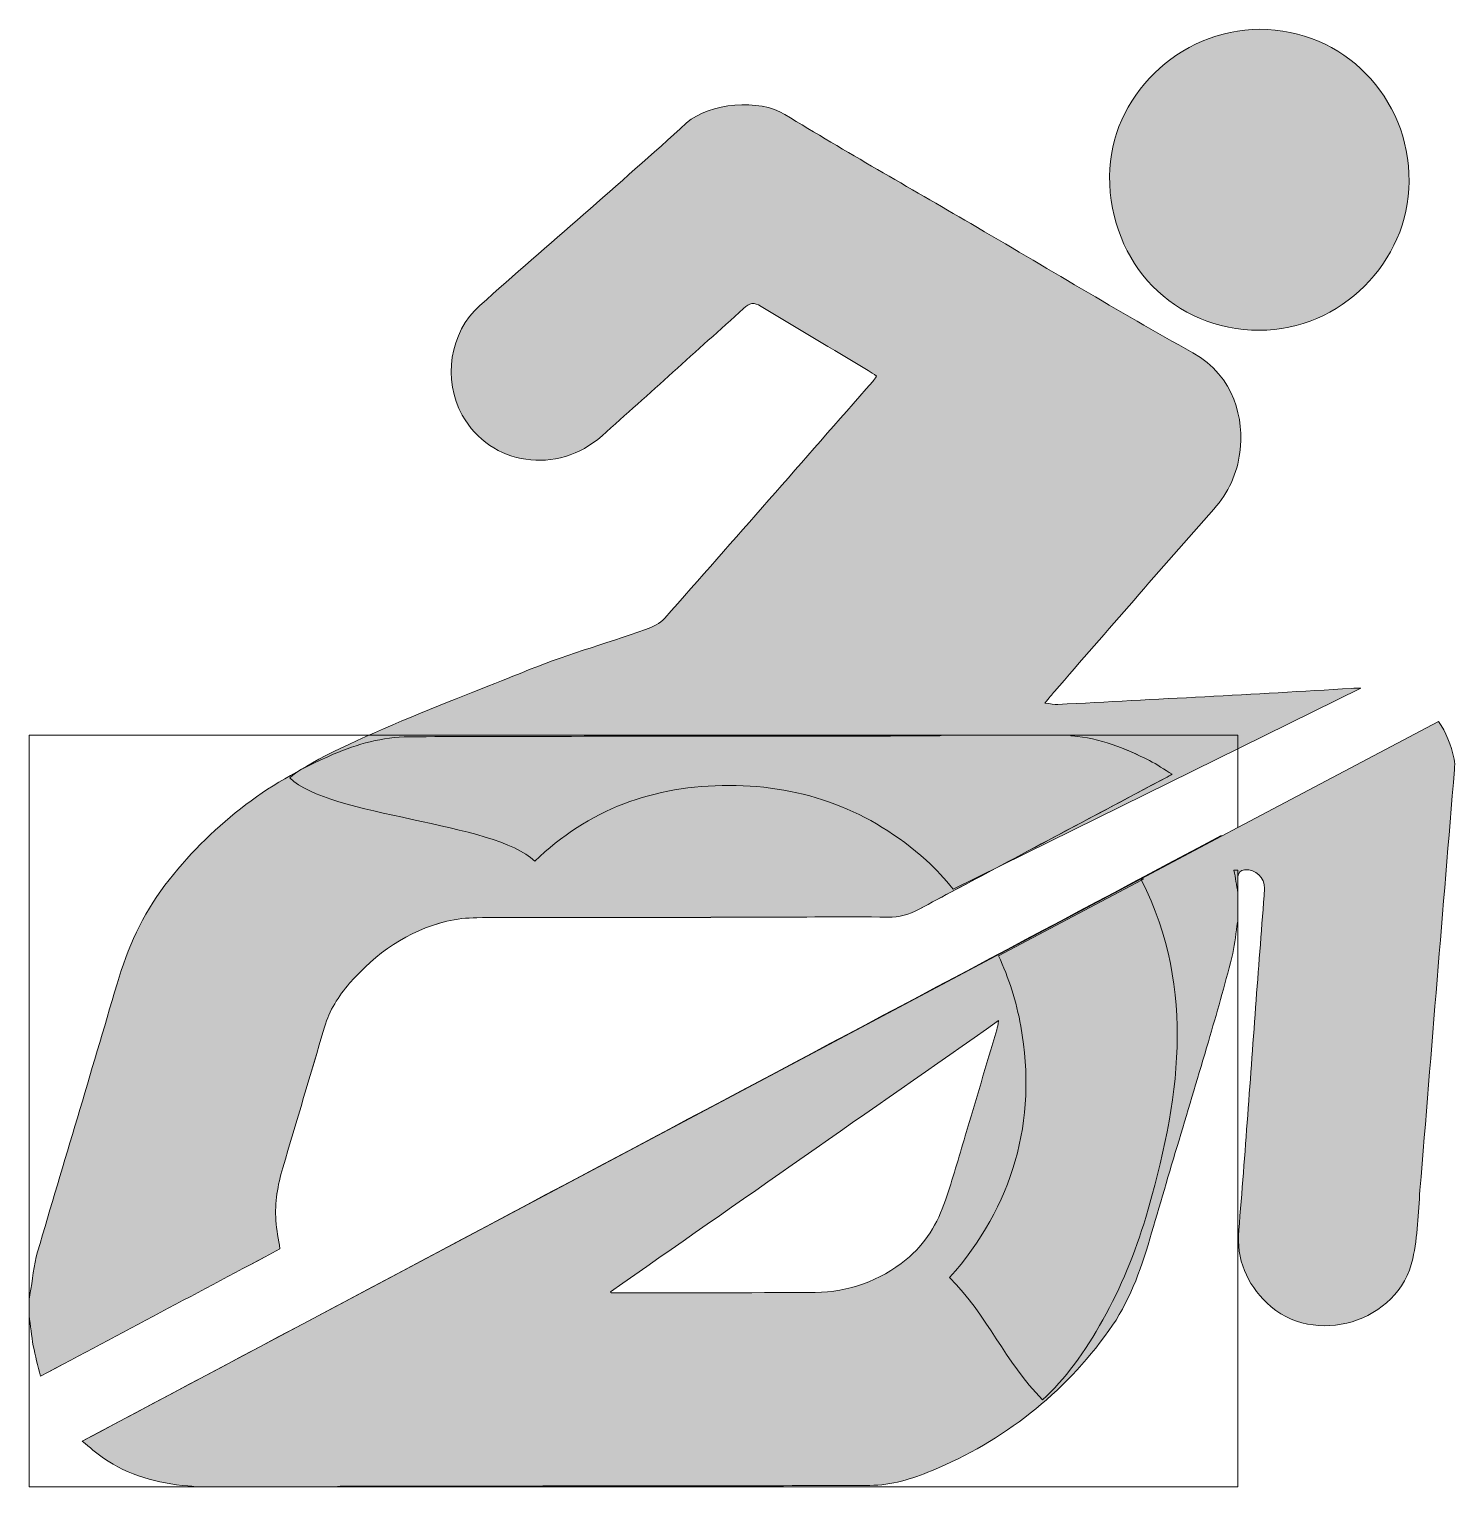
# Model space of a CAD drawing. Header units: inches. Extents: x 113 to 1013, y -968 to -48.
import ezdxf

# ---------------------------------------------------------------- set-up
doc = ezdxf.new("R2010")
doc.units = ezdxf.units.IN
doc.header["$MEASUREMENT"] = 0
doc.layers.add('Layer 1', color=7, linetype='Continuous')

# ---------------------------------------------------------------- blocks, each defined once
blk = doc.blocks.new('block 2')
at = {"layer": 'Layer 1', "true_color": 0xffffff}
h = blk.add_hatch(color=7, dxfattribs=at)
h.dxf.hatch_style = 2
edge = h.paths.add_edge_path()
edge.add_spline(control_points=[(113.46, -860.38), (113.46, -856.83), (113.46, -853.29), (113.46, -849.75), (113.63, -848.85), (113.82, -847.96), (113.98, -847.06), (115.55, -838.05), (116.26, -828.8), (118.81, -820.09), (135.31, -763.67), (152.44, -707.44), (168.88, -651), (175.45, -628.44), (184.86, -607.47), (199.13, -588.79), (227.29, -551.94), (262.64, -524.27), (305.34, -506.12), (320.57, -499.64), (336.36, -495.15), (353.09, -495.06), (381.93, -494.89), (410.77, -494.85), (439.62, -494.8), (482.41, -494.73), (525.2, -494.69), (567.99, -494.65), (607.46, -494.61), (646.92, -494.58), (686.39, -494.53), (687.49, -494.53), (688.6, -494.27), (689.71, -494.13), (716.58, -494.13), (743.46, -494.13), (770.33, -494.13), (770.71, -494.27), (771.08, -494.52), (771.46, -494.55), (788.92, -495.95), (804.87, -502.13), (820.22, -510.08), (824.96, -512.53), (829.4, -515.6), (834.47, -518.68), (832.95, -519.55), (832.17, -520.02), (831.36, -520.45), (779.18, -548.24), (726.96, -575.95), (674.87, -603.9), (668.55, -607.29), (662.43, -608.95), (655.15, -608.87), (627.87, -608.54), (600.59, -608.93), (573.3, -608.97), (533.43, -609.04), (493.55, -609.05), (453.67, -609.08), (434.41, -609.1), (415.14, -608.96), (395.87, -609.26), (389.57, -609.36), (383.13, -610.01), (377.02, -611.5), (352.19, -617.57), (332.25, -631.59), (315.64, -650.64), (308.54, -658.78), (302.87, -667.79), (299.77, -678.31), (291.06, -707.96), (282.19, -737.57), (273.44, -767.21), (270.24, -778.06), (268.28, -789.14), (269.1, -800.48), (269.52, -806.35), (270.74, -812.16), (271.65, -818.31), (221.76, -844.86), (171.54, -871.58), (120.64, -898.67), (119, -891.95), (117.22, -885.77), (116.05, -879.47), (114.87, -873.16), (114.3, -866.74), (113.46, -860.38)], knot_values=[0, 0, 0, 0, 1, 1, 1, 2, 2, 2, 3, 3, 3, 4, 4, 4, 5, 5, 5, 6, 6, 6, 7, 7, 7, 8, 8, 8, 9, 9, 9, 10, 10, 10, 11, 11, 11, 12, 12, 12, 13, 13, 13, 14, 14, 14, 15, 15, 15, 16, 16, 16, 17, 17, 17, 18, 18, 18, 19, 19, 19, 20, 20, 20, 21, 21, 21, 22, 22, 22, 23, 23, 23, 24, 24, 24, 25, 25, 25, 26, 26, 26, 27, 27, 27, 28, 28, 28, 29, 29, 29, 30, 30, 30, 30], degree=3, periodic=1)
h = blk.add_hatch(color=7, dxfattribs=at)
h.dxf.hatch_style = 2
edge = h.paths.add_edge_path()
edge.add_spline(control_points=[(815.26, -585.55), (815.26, -585.55), (724.93, -633.23), (724.93, -633.23), (731.48, -647.13), (736.23, -661.98), (739.06, -677.82), (749.78, -737.92), (733.96, -791.1), (694.16, -836.45), (718.46, -860.75), (728.73, -889.42), (752.83, -913.5), (780.46, -888.4), (805.01, -842.25), (817.83, -798.5), (839.16, -725.73), (850.16, -655.47), (815.26, -585.55)], knot_values=[0, 0, 0, 0, 1, 1, 1, 2, 2, 2, 3, 3, 3, 4, 4, 4, 5, 5, 5, 6, 6, 6, 6], degree=3, periodic=1)
edge = h.paths.add_edge_path()
edge.add_spline(control_points=[(814.93, -584.9), (815.03, -585.12), (815.16, -585.32), (815.26, -585.55), (815.26, -585.55), (816.68, -584.8), (816.68, -584.8), (816.11, -584.82), (815.53, -584.87), (814.93, -584.9)], knot_values=[0, 0, 0, 0, 1, 1, 1, 2, 2, 2, 3, 3, 3, 3], degree=3, periodic=1)
at = {"layer": 'Layer 1', "lineweight": 0}
for points, knots in [([(113.46, -860.38), (113.46, -856.83), (113.46, -853.29), (113.46, -849.75), (113.63, -848.85), (113.82, -847.96), (113.98, -847.06), (115.55, -838.05), (116.26, -828.8), (118.81, -820.09), (135.31, -763.67), (152.44, -707.44), (168.88, -651), (175.45, -628.44), (184.86, -607.47), (199.13, -588.79), (227.29, -551.94), (262.64, -524.27), (305.34, -506.12), (320.57, -499.64), (336.36, -495.15), (353.09, -495.06), (381.93, -494.89), (410.77, -494.85), (439.62, -494.8), (482.41, -494.73), (525.2, -494.69), (567.99, -494.65), (607.46, -494.61), (646.92, -494.58), (686.39, -494.53), (687.49, -494.53), (688.6, -494.27), (689.71, -494.13), (716.58, -494.13), (743.46, -494.13), (770.33, -494.13), (770.71, -494.27), (771.08, -494.52), (771.46, -494.55), (788.92, -495.95), (804.87, -502.13), (820.22, -510.08), (824.96, -512.53), (829.4, -515.6), (834.47, -518.68), (832.95, -519.55), (832.17, -520.02), (831.36, -520.45), (779.18, -548.24), (726.96, -575.95), (674.87, -603.9), (668.55, -607.29), (662.43, -608.95), (655.15, -608.87), (627.87, -608.54), (600.59, -608.93), (573.3, -608.97), (533.43, -609.04), (493.55, -609.05), (453.67, -609.08), (434.41, -609.1), (415.14, -608.96), (395.87, -609.26), (389.57, -609.36), (383.13, -610.01), (377.02, -611.5), (352.19, -617.57), (332.25, -631.59), (315.64, -650.64), (308.54, -658.78), (302.87, -667.79), (299.77, -678.31), (291.06, -707.96), (282.19, -737.57), (273.44, -767.21), (270.24, -778.06), (268.28, -789.14), (269.1, -800.48), (269.52, -806.35), (270.74, -812.16), (271.65, -818.31), (221.76, -844.86), (171.54, -871.58), (120.64, -898.67), (119, -891.95), (117.22, -885.77), (116.05, -879.47), (114.87, -873.16), (114.3, -866.74), (113.46, -860.38)], [0, 0, 0, 0, 1, 1, 1, 2, 2, 2, 3, 3, 3, 4, 4, 4, 5, 5, 5, 6, 6, 6, 7, 7, 7, 8, 8, 8, 9, 9, 9, 10, 10, 10, 11, 11, 11, 12, 12, 12, 13, 13, 13, 14, 14, 14, 15, 15, 15, 16, 16, 16, 17, 17, 17, 18, 18, 18, 19, 19, 19, 20, 20, 20, 21, 21, 21, 22, 22, 22, 23, 23, 23, 24, 24, 24, 25, 25, 25, 26, 26, 26, 27, 27, 27, 28, 28, 28, 29, 29, 29, 30, 30, 30, 30]), ([(875.96, -494.13), (875.96, -494.13), (875.96, -552.32), (875.96, -552.32), (875.96, -552.32), (865.61, -557.8), (865.61, -557.8), (865.53, -557.67), (865.48, -557.58), (865.41, -557.45), (626.11, -684.78), (386.91, -812.02), (146.96, -939.67), (151.71, -943.5), (155.78, -947.2), (160.26, -950.3), (176.26, -961.45), (194.38, -966.35), (213.58, -967.88), (215.21, -968), (216.83, -968.3), (218.46, -968.5), (218.46, -968.5), (113.46, -968.5), (113.46, -968.5), (113.46, -968.5), (113.46, -860.38), (113.46, -860.38), (114.31, -866.75), (114.86, -873.17), (116.06, -879.48), (117.23, -885.77), (119.01, -891.95), (120.63, -898.68), (171.53, -871.57), (221.76, -844.85), (271.66, -818.32), (270.73, -812.15), (269.51, -806.35), (269.11, -800.47), (268.28, -789.12), (270.23, -778.05), (273.43, -767.2), (282.18, -737.58), (291.06, -707.97), (299.78, -678.32), (302.86, -667.8), (308.53, -658.77), (315.63, -650.65), (332.26, -631.6), (352.18, -617.58), (377.03, -611.5), (383.13, -610), (389.58, -609.37), (395.88, -609.27), (415.13, -608.95), (434.41, -609.1), (453.68, -609.07), (493.56, -609.05), (533.43, -609.05), (573.31, -608.98), (600.58, -608.92), (627.88, -608.53), (655.16, -608.87), (662.43, -608.95), (668.56, -607.3), (674.86, -603.9), (682.48, -599.8), (690.11, -595.73), (697.73, -591.65), (742.23, -567.85), (786.81, -544.17), (831.36, -520.45), (832.16, -520.02), (832.96, -519.55), (834.46, -518.68), (829.38, -515.6), (824.96, -512.52), (820.21, -510.08), (804.86, -502.13), (788.91, -495.95), (771.46, -494.55), (771.08, -494.52), (770.71, -494.27), (770.33, -494.13), (770.33, -494.13), (875.96, -494.13), (875.96, -494.13)], [0, 0, 0, 0, 1, 1, 1, 2, 2, 2, 3, 3, 3, 4, 4, 4, 5, 5, 5, 6, 6, 6, 7, 7, 7, 8, 8, 8, 9, 9, 9, 10, 10, 10, 11, 11, 11, 12, 12, 12, 13, 13, 13, 14, 14, 14, 15, 15, 15, 16, 16, 16, 17, 17, 17, 18, 18, 18, 19, 19, 19, 20, 20, 20, 21, 21, 21, 22, 22, 22, 23, 23, 23, 24, 24, 24, 25, 25, 25, 26, 26, 26, 27, 27, 27, 28, 28, 28, 29, 29, 29, 29]), ([(689.71, -494.13), (688.6, -494.27), (687.49, -494.53), (686.39, -494.53), (646.92, -494.58), (607.46, -494.61), (567.99, -494.65), (525.2, -494.69), (482.41, -494.73), (439.62, -494.8), (410.77, -494.85), (381.93, -494.89), (353.09, -495.06), (336.36, -495.15), (320.57, -499.64), (305.34, -506.12), (262.64, -524.27), (227.29, -551.94), (199.13, -588.79), (184.86, -607.47), (175.45, -628.44), (168.88, -651), (152.44, -707.44), (135.31, -763.67), (118.81, -820.09), (116.26, -828.8), (115.55, -838.05), (113.98, -847.06), (113.82, -847.96), (113.63, -848.85), (113.46, -849.75), (113.46, -731.21), (113.46, -612.67), (113.46, -494.13), (305.54, -494.13), (497.63, -494.13), (689.71, -494.13)], [0, 0, 0, 0, 1, 1, 1, 2, 2, 2, 3, 3, 3, 4, 4, 4, 5, 5, 5, 6, 6, 6, 7, 7, 7, 8, 8, 8, 9, 9, 9, 10, 10, 10, 11, 11, 11, 12, 12, 12, 12]), ([(873.53, -579.35), (874.33, -579.3), (875.13, -579.25), (875.96, -579.22), (875.96, -579.22), (875.96, -593.5), (875.96, -593.5), (875.16, -588.77), (874.48, -584.02), (873.53, -579.35)], [0, 0, 0, 0, 1, 1, 1, 2, 2, 2, 3, 3, 3, 3]), ([(815.26, -585.55), (815.26, -585.55), (724.93, -633.23), (724.93, -633.23), (731.48, -647.13), (736.23, -661.98), (739.06, -677.82), (749.78, -737.92), (733.96, -791.1), (694.16, -836.45), (718.46, -860.75), (728.73, -889.42), (752.83, -913.5), (780.46, -888.4), (805.01, -842.25), (817.83, -798.5), (839.16, -725.73), (850.16, -655.47), (815.26, -585.55)], [0, 0, 0, 0, 1, 1, 1, 2, 2, 2, 3, 3, 3, 4, 4, 4, 5, 5, 5, 6, 6, 6, 6]), ([(814.93, -584.9), (815.03, -585.12), (815.16, -585.32), (815.26, -585.55), (815.26, -585.55), (816.68, -584.8), (816.68, -584.8), (816.11, -584.82), (815.53, -584.87), (814.93, -584.9)], [0, 0, 0, 0, 1, 1, 1, 2, 2, 2, 3, 3, 3, 3]), ([(875.96, -611.62), (875.96, -611.62), (875.96, -968.5), (875.96, -968.5), (875.96, -968.5), (307.21, -968.5), (307.21, -968.5), (308.31, -968.35), (309.43, -968.1), (310.53, -968.1), (350.21, -968.05), (389.88, -968.02), (429.56, -967.97), (471.93, -967.92), (514.31, -967.9), (556.68, -967.82), (585.73, -967.77), (614.78, -967.73), (643.83, -967.58), (657.48, -967.5), (670.33, -963.53), (682.78, -958.35), (728.38, -939.37), (765.88, -910.05), (794.66, -869.85), (807.18, -852.37), (814.48, -832.52), (820.46, -811.98), (832.53, -770.42), (845.13, -729.02), (857.36, -687.52), (862.58, -669.85), (867.61, -652.15), (872.26, -634.32), (873.96, -627.82), (874.38, -621), (875.38, -614.3), (875.53, -613.4), (875.76, -612.52), (875.96, -611.62)], [0, 0, 0, 0, 1, 1, 1, 2, 2, 2, 3, 3, 3, 4, 4, 4, 5, 5, 5, 6, 6, 6, 7, 7, 7, 8, 8, 8, 9, 9, 9, 10, 10, 10, 11, 11, 11, 12, 12, 12, 13, 13, 13, 13]), ([(725.06, -674.22), (724.56, -676.72), (724.33, -678.4), (723.88, -680), (717.26, -702.32), (710.66, -724.67), (703.98, -747), (699.93, -760.55), (696.08, -774.2), (691.53, -787.58), (686.56, -802.17), (678.81, -815.27), (666.63, -825.1), (649.96, -838.57), (630.63, -845.55), (609.26, -845.75), (566.78, -846.1), (524.31, -845.95), (481.83, -846), (481.43, -846), (481.01, -845.97), (480.61, -845.95), (480.48, -845.75), (480.38, -845.55), (480.26, -845.32), (561.58, -788.5), (642.91, -731.65), (725.06, -674.22)], [0, 0, 0, 0, 1, 1, 1, 2, 2, 2, 3, 3, 3, 4, 4, 4, 5, 5, 5, 6, 6, 6, 7, 7, 7, 8, 8, 8, 9, 9, 9, 9])]:
    blk.add_open_spline(points, degree=3, knots=knots, dxfattribs=at)
blk = doc.blocks.new('block 3')
at = {"layer": 'Layer 1', "true_color": 0xffffff}
h = blk.add_hatch(color=7, dxfattribs=at)
h.dxf.hatch_style = 2
edge = h.paths.add_edge_path()
edge.add_spline(control_points=[(889.8, -48.5), (942.54, -48.61), (984.28, -91.13), (984.04, -144.52), (983.82, -195.47), (940.56, -238.46), (889.51, -238.46), (835.82, -238.46), (795.07, -196.54), (795.04, -141.29), (795.02, -91.42), (838.95, -48.4), (889.8, -48.5)], knot_values=[0, 0, 0, 0, 1, 1, 1, 2, 2, 2, 3, 3, 3, 4, 4, 4, 4], degree=3, periodic=1)
h = blk.add_hatch(color=7, dxfattribs=at)
h.dxf.hatch_style = 2
edge = h.paths.add_edge_path()
edge.add_spline(control_points=[(953.48, -464.42), (953.48, -464.42), (696.45, -591.14), (696.45, -591.14), (690.7, -584.44), (686.11, -579), (679.31, -572.92), (644.01, -541.33), (602.46, -525.85), (555.06, -525.77), (507.56, -525.7), (466.06, -540.97), (432.38, -573.62), (407.56, -548.8), (302.31, -545.5), (277.83, -521), (296.86, -503.38), (398.86, -464.95), (424.16, -454.6), (449.66, -444.15), (476.28, -436.5), (502.31, -427.32), (506.68, -425.77), (511.48, -423.5), (514.46, -420.15), (558.33, -370.5), (601.96, -320.62), (645.61, -270.8), (646.38, -269.9), (647.03, -268.9), (648.08, -267.47), (646.16, -266.12), (644.51, -264.82), (642.73, -263.77), (620.23, -250.35), (597.63, -237.1), (575.33, -223.4), (570.63, -220.52), (567.98, -221.18), (564.16, -224.65), (534.53, -251.57), (504.73, -278.35), (474.88, -305.05), (446.78, -330.17), (404.38, -323.9), (386.71, -292.15), (374.28, -269.82), (378.63, -239.8), (397.81, -222.77), (441.16, -184.25), (485.31, -146.6), (528.23, -107.6), (542.61, -94.55), (574.38, -92.47), (590.18, -102.17), (628.81, -125.9), (668.31, -148.23), (707.43, -171.12), (754.11, -198.4), (800.41, -226.42), (847.63, -252.7), (874.23, -267.52), (879.93, -294.93), (877.23, -315.52), (875.48, -329.02), (870.13, -340.85), (860.88, -351.3), (827.11, -389.48), (793.76, -428.02), (760.28, -466.42), (758.58, -468.38), (756.98, -470.42), (754.23, -473.77), (758.01, -474.2), (760.23, -474.8), (762.41, -474.67), (824.21, -471.37), (886.01, -468.25), (947.78, -464.55), (949.71, -464.42), (951.63, -464.4), (953.48, -464.42)], knot_values=[0, 0, 0, 0, 1, 1, 1, 2, 2, 2, 3, 3, 3, 4, 4, 4, 5, 5, 5, 6, 6, 6, 7, 7, 7, 8, 8, 8, 9, 9, 9, 10, 10, 10, 11, 11, 11, 12, 12, 12, 13, 13, 13, 14, 14, 14, 15, 15, 15, 16, 16, 16, 17, 17, 17, 18, 18, 18, 19, 19, 19, 20, 20, 20, 21, 21, 21, 22, 22, 22, 23, 23, 23, 24, 24, 24, 25, 25, 25, 26, 26, 26, 27, 27, 27, 27], degree=3, periodic=1)
h = blk.add_hatch(color=7, dxfattribs=at)
h.dxf.hatch_style = 2
edge = h.paths.add_edge_path()
edge.add_spline(control_points=[(1012.43, -509.15), (1010.53, -500.05), (1007.21, -492.1), (1002.63, -485.47), (1002.63, -485.47), (875.96, -552.32), (875.96, -552.32), (875.96, -552.32), (865.61, -557.8), (865.61, -557.8), (865.61, -557.8), (146.96, -939.67), (146.96, -939.67), (151.71, -943.5), (155.78, -947.2), (160.26, -950.3), (176.26, -961.45), (194.38, -966.35), (213.58, -967.88), (215.21, -968), (216.83, -968.3), (218.46, -968.5), (218.46, -968.5), (307.21, -968.5), (307.21, -968.5), (308.31, -968.35), (309.43, -968.1), (310.53, -968.1), (350.21, -968.05), (389.88, -968.02), (429.56, -967.97), (471.93, -967.92), (514.31, -967.9), (556.68, -967.82), (585.73, -967.77), (614.78, -967.73), (643.83, -967.58), (657.48, -967.5), (670.33, -963.53), (682.78, -958.35), (728.38, -939.37), (765.88, -910.05), (794.66, -869.85), (807.18, -852.37), (814.48, -832.52), (820.46, -811.98), (832.53, -770.42), (845.13, -729.02), (857.36, -687.52), (862.58, -669.85), (867.61, -652.15), (872.26, -634.32), (873.96, -627.82), (874.38, -621), (875.38, -614.3), (875.51, -613.52), (875.7, -612.75), (875.88, -611.98), (875.93, -611.74), (875.96, -611.51), (875.96, -611.27), (875.96, -611.27), (875.96, -583.45), (875.96, -583.45), (875.96, -581.07), (877.81, -579.11), (880.19, -578.98), (880.24, -578.97), (880.3, -578.97), (880.35, -578.97), (887.14, -578.6), (892.86, -584), (892.86, -590.8), (892.86, -590.8), (892.86, -590.92), (892.86, -590.92), (891.08, -614.4), (889.28, -637.85), (887.51, -661.33), (883.91, -709.72), (880.61, -758.15), (876.56, -806.5), (875.01, -825.02), (881.71, -840.3), (894.21, -852.37), (923.81, -880.97), (977.63, -864.7), (986.33, -824.55), (989.41, -810.42), (989.68, -795.67), (990.88, -781.2), (994.58, -736.95), (998.06, -692.67), (1001.68, -648.42), (1005.31, -604.17), (1009.01, -559.93), (1012.63, -515.65), (1012.81, -513.5), (1012.86, -511.25), (1012.43, -509.15)], knot_values=[0, 0, 0, 0, 1, 1, 1, 2, 2, 2, 3, 3, 3, 4, 4, 4, 5, 5, 5, 6, 6, 6, 7, 7, 7, 8, 8, 8, 9, 9, 9, 10, 10, 10, 11, 11, 11, 12, 12, 12, 13, 13, 13, 14, 14, 14, 15, 15, 15, 16, 16, 16, 17, 17, 17, 18, 18, 18, 19, 19, 19, 20, 20, 20, 21, 21, 21, 22, 22, 22, 23, 23, 23, 24, 24, 24, 25, 25, 25, 26, 26, 26, 27, 27, 27, 28, 28, 28, 29, 29, 29, 30, 30, 30, 31, 31, 31, 32, 32, 32, 33, 33, 33, 33], degree=3, periodic=1)
edge = h.paths.add_edge_path()
edge.add_spline(control_points=[(666.63, -825.1), (649.96, -838.57), (630.63, -845.55), (609.26, -845.75), (566.78, -846.1), (524.31, -845.95), (481.83, -846), (481.43, -846), (481.01, -845.97), (480.61, -845.95), (480.48, -845.75), (480.38, -845.55), (480.26, -845.32), (561.58, -788.5), (642.91, -731.65), (725.06, -674.22), (724.56, -676.72), (724.33, -678.4), (723.88, -680), (717.26, -702.32), (710.66, -724.67), (703.98, -747), (699.93, -760.55), (696.08, -774.2), (691.53, -787.58), (686.56, -802.17), (678.81, -815.27), (666.63, -825.1)], knot_values=[0, 0, 0, 0, 1, 1, 1, 2, 2, 2, 3, 3, 3, 4, 4, 4, 5, 5, 5, 6, 6, 6, 7, 7, 7, 8, 8, 8, 9, 9, 9, 9], degree=3, periodic=1)
edge = h.paths.add_edge_path()
edge.add_spline(control_points=[(817.83, -798.5), (805.01, -842.25), (780.46, -888.4), (752.83, -913.5), (728.73, -889.42), (718.46, -860.75), (694.16, -836.45), (733.96, -791.1), (749.78, -737.92), (739.06, -677.82), (736.23, -661.98), (731.48, -647.13), (724.93, -633.23), (724.93, -633.23), (815.26, -585.55), (815.26, -585.55), (815.16, -585.32), (815.03, -585.12), (814.93, -584.9), (815.53, -584.87), (816.11, -584.82), (816.68, -584.8), (816.68, -584.8), (815.26, -585.55), (815.26, -585.55), (850.16, -655.47), (839.16, -725.73), (817.83, -798.5)], knot_values=[0, 0, 0, 0, 1, 1, 1, 2, 2, 2, 3, 3, 3, 4, 4, 4, 5, 5, 5, 6, 6, 6, 7, 7, 7, 8, 8, 8, 9, 9, 9, 9], degree=3, periodic=1)
at = {"layer": 'Layer 1', "lineweight": 0}
for points, knots in [([(889.8, -48.5), (942.54, -48.61), (984.28, -91.13), (984.04, -144.52), (983.82, -195.47), (940.56, -238.46), (889.51, -238.46), (835.82, -238.46), (795.07, -196.54), (795.04, -141.29), (795.02, -91.42), (838.95, -48.4), (889.8, -48.5)], [0, 0, 0, 0, 1, 1, 1, 2, 2, 2, 3, 3, 3, 4, 4, 4, 4]), ([(953.48, -464.42), (953.48, -464.42), (696.45, -591.14), (696.45, -591.14), (690.7, -584.44), (686.11, -579), (679.31, -572.92), (644.01, -541.33), (602.46, -525.85), (555.06, -525.77), (507.56, -525.7), (466.06, -540.97), (432.38, -573.62), (407.56, -548.8), (302.31, -545.5), (277.83, -521), (296.86, -503.38), (398.86, -464.95), (424.16, -454.6), (449.66, -444.15), (476.28, -436.5), (502.31, -427.32), (506.68, -425.77), (511.48, -423.5), (514.46, -420.15), (558.33, -370.5), (601.96, -320.62), (645.61, -270.8), (646.38, -269.9), (647.03, -268.9), (648.08, -267.47), (646.16, -266.12), (644.51, -264.82), (642.73, -263.77), (620.23, -250.35), (597.63, -237.1), (575.33, -223.4), (570.63, -220.52), (567.98, -221.18), (564.16, -224.65), (534.53, -251.57), (504.73, -278.35), (474.88, -305.05), (446.78, -330.17), (404.38, -323.9), (386.71, -292.15), (374.28, -269.82), (378.63, -239.8), (397.81, -222.77), (441.16, -184.25), (485.31, -146.6), (528.23, -107.6), (542.61, -94.55), (574.38, -92.47), (590.18, -102.17), (628.81, -125.9), (668.31, -148.23), (707.43, -171.12), (754.11, -198.4), (800.41, -226.42), (847.63, -252.7), (874.23, -267.52), (879.93, -294.93), (877.23, -315.52), (875.48, -329.02), (870.13, -340.85), (860.88, -351.3), (827.11, -389.48), (793.76, -428.02), (760.28, -466.42), (758.58, -468.38), (756.98, -470.42), (754.23, -473.77), (758.01, -474.2), (760.23, -474.8), (762.41, -474.67), (824.21, -471.37), (886.01, -468.25), (947.78, -464.55), (949.71, -464.42), (951.63, -464.4), (953.48, -464.42)], [0, 0, 0, 0, 1, 1, 1, 2, 2, 2, 3, 3, 3, 4, 4, 4, 5, 5, 5, 6, 6, 6, 7, 7, 7, 8, 8, 8, 9, 9, 9, 10, 10, 10, 11, 11, 11, 12, 12, 12, 13, 13, 13, 14, 14, 14, 15, 15, 15, 16, 16, 16, 17, 17, 17, 18, 18, 18, 19, 19, 19, 20, 20, 20, 21, 21, 21, 22, 22, 22, 23, 23, 23, 24, 24, 24, 25, 25, 25, 26, 26, 26, 27, 27, 27, 27]), ([(1012.43, -509.15), (1010.53, -500.05), (1007.21, -492.1), (1002.63, -485.47), (1002.63, -485.47), (875.96, -552.32), (875.96, -552.32), (875.96, -552.32), (865.61, -557.8), (865.61, -557.8), (865.61, -557.8), (146.96, -939.67), (146.96, -939.67), (151.71, -943.5), (155.78, -947.2), (160.26, -950.3), (176.26, -961.45), (194.38, -966.35), (213.58, -967.88), (215.21, -968), (216.83, -968.3), (218.46, -968.5), (218.46, -968.5), (307.21, -968.5), (307.21, -968.5), (308.31, -968.35), (309.43, -968.1), (310.53, -968.1), (350.21, -968.05), (389.88, -968.02), (429.56, -967.97), (471.93, -967.92), (514.31, -967.9), (556.68, -967.82), (585.73, -967.77), (614.78, -967.73), (643.83, -967.58), (657.48, -967.5), (670.33, -963.53), (682.78, -958.35), (728.38, -939.37), (765.88, -910.05), (794.66, -869.85), (807.18, -852.37), (814.48, -832.52), (820.46, -811.98), (832.53, -770.42), (845.13, -729.02), (857.36, -687.52), (862.58, -669.85), (867.61, -652.15), (872.26, -634.32), (873.96, -627.82), (874.38, -621), (875.38, -614.3), (875.51, -613.52), (875.7, -612.75), (875.88, -611.98), (875.93, -611.74), (875.96, -611.51), (875.96, -611.27), (875.96, -611.27), (875.96, -583.45), (875.96, -583.45), (875.96, -581.07), (877.81, -579.11), (880.19, -578.98), (880.24, -578.97), (880.3, -578.97), (880.35, -578.97), (887.14, -578.6), (892.86, -584), (892.86, -590.8), (892.86, -590.8), (892.86, -590.92), (892.86, -590.92), (891.08, -614.4), (889.28, -637.85), (887.51, -661.33), (883.91, -709.72), (880.61, -758.15), (876.56, -806.5), (875.01, -825.02), (881.71, -840.3), (894.21, -852.37), (923.81, -880.97), (977.63, -864.7), (986.33, -824.55), (989.41, -810.42), (989.68, -795.67), (990.88, -781.2), (994.58, -736.95), (998.06, -692.67), (1001.68, -648.42), (1005.31, -604.17), (1009.01, -559.93), (1012.63, -515.65), (1012.81, -513.5), (1012.86, -511.25), (1012.43, -509.15)], [0, 0, 0, 0, 1, 1, 1, 2, 2, 2, 3, 3, 3, 4, 4, 4, 5, 5, 5, 6, 6, 6, 7, 7, 7, 8, 8, 8, 9, 9, 9, 10, 10, 10, 11, 11, 11, 12, 12, 12, 13, 13, 13, 14, 14, 14, 15, 15, 15, 16, 16, 16, 17, 17, 17, 18, 18, 18, 19, 19, 19, 20, 20, 20, 21, 21, 21, 22, 22, 22, 23, 23, 23, 24, 24, 24, 25, 25, 25, 26, 26, 26, 27, 27, 27, 28, 28, 28, 29, 29, 29, 30, 30, 30, 31, 31, 31, 32, 32, 32, 33, 33, 33, 33]), ([(817.83, -798.5), (805.01, -842.25), (780.46, -888.4), (752.83, -913.5), (728.73, -889.42), (718.46, -860.75), (694.16, -836.45), (733.96, -791.1), (749.78, -737.92), (739.06, -677.82), (736.23, -661.98), (731.48, -647.13), (724.93, -633.23), (724.93, -633.23), (815.26, -585.55), (815.26, -585.55), (815.16, -585.32), (815.03, -585.12), (814.93, -584.9), (815.53, -584.87), (816.11, -584.82), (816.68, -584.8), (816.68, -584.8), (815.26, -585.55), (815.26, -585.55), (850.16, -655.47), (839.16, -725.73), (817.83, -798.5)], [0, 0, 0, 0, 1, 1, 1, 2, 2, 2, 3, 3, 3, 4, 4, 4, 5, 5, 5, 6, 6, 6, 7, 7, 7, 8, 8, 8, 9, 9, 9, 9]), ([(666.63, -825.1), (649.96, -838.57), (630.63, -845.55), (609.26, -845.75), (566.78, -846.1), (524.31, -845.95), (481.83, -846), (481.43, -846), (481.01, -845.97), (480.61, -845.95), (480.48, -845.75), (480.38, -845.55), (480.26, -845.32), (561.58, -788.5), (642.91, -731.65), (725.06, -674.22), (724.56, -676.72), (724.33, -678.4), (723.88, -680), (717.26, -702.32), (710.66, -724.67), (703.98, -747), (699.93, -760.55), (696.08, -774.2), (691.53, -787.58), (686.56, -802.17), (678.81, -815.27), (666.63, -825.1)], [0, 0, 0, 0, 1, 1, 1, 2, 2, 2, 3, 3, 3, 4, 4, 4, 5, 5, 5, 6, 6, 6, 7, 7, 7, 8, 8, 8, 9, 9, 9, 9])]:
    blk.add_open_spline(points, degree=3, knots=knots, dxfattribs=at)

msp = doc.modelspace()

# ---------------------------------------------------------------- hatches: boundary and pattern name
at = {"layer": 'Layer 1', "true_color": 0xffffff}
h = msp.add_hatch(color=7, dxfattribs=at)
h.dxf.hatch_style = 2
edge = h.paths.add_edge_path()
edge.add_spline(control_points=[(816.68, -584.8), (816.68, -584.8), (815.26, -585.55), (815.26, -585.55), (815.16, -585.32), (815.03, -585.12), (814.93, -584.9), (815.53, -584.87), (816.11, -584.82), (816.68, -584.8)], knot_values=[0, 0, 0, 0, 1, 1, 1, 2, 2, 2, 3, 3, 3, 3], degree=3, periodic=1)

# ---------------------------------------------------------------- linework, layer by layer
at = {"layer": 'Layer 1', "lineweight": 0}
msp.add_open_spline([(816.68, -584.8), (816.68, -584.8), (815.26, -585.55), (815.26, -585.55), (815.16, -585.32), (815.03, -585.12), (814.93, -584.9), (815.53, -584.87), (816.11, -584.82), (816.68, -584.8)], degree=3, knots=[0, 0, 0, 0, 1, 1, 1, 2, 2, 2, 3, 3, 3, 3], dxfattribs=at)

# ---------------------------------------------------------------- block references
at = {"layer": 'Layer 1'}
for name in ['block 3', 'block 2']:
    msp.add_blockref(name, (0, 0), dxfattribs=at)

doc.saveas('drawing.dxf')
